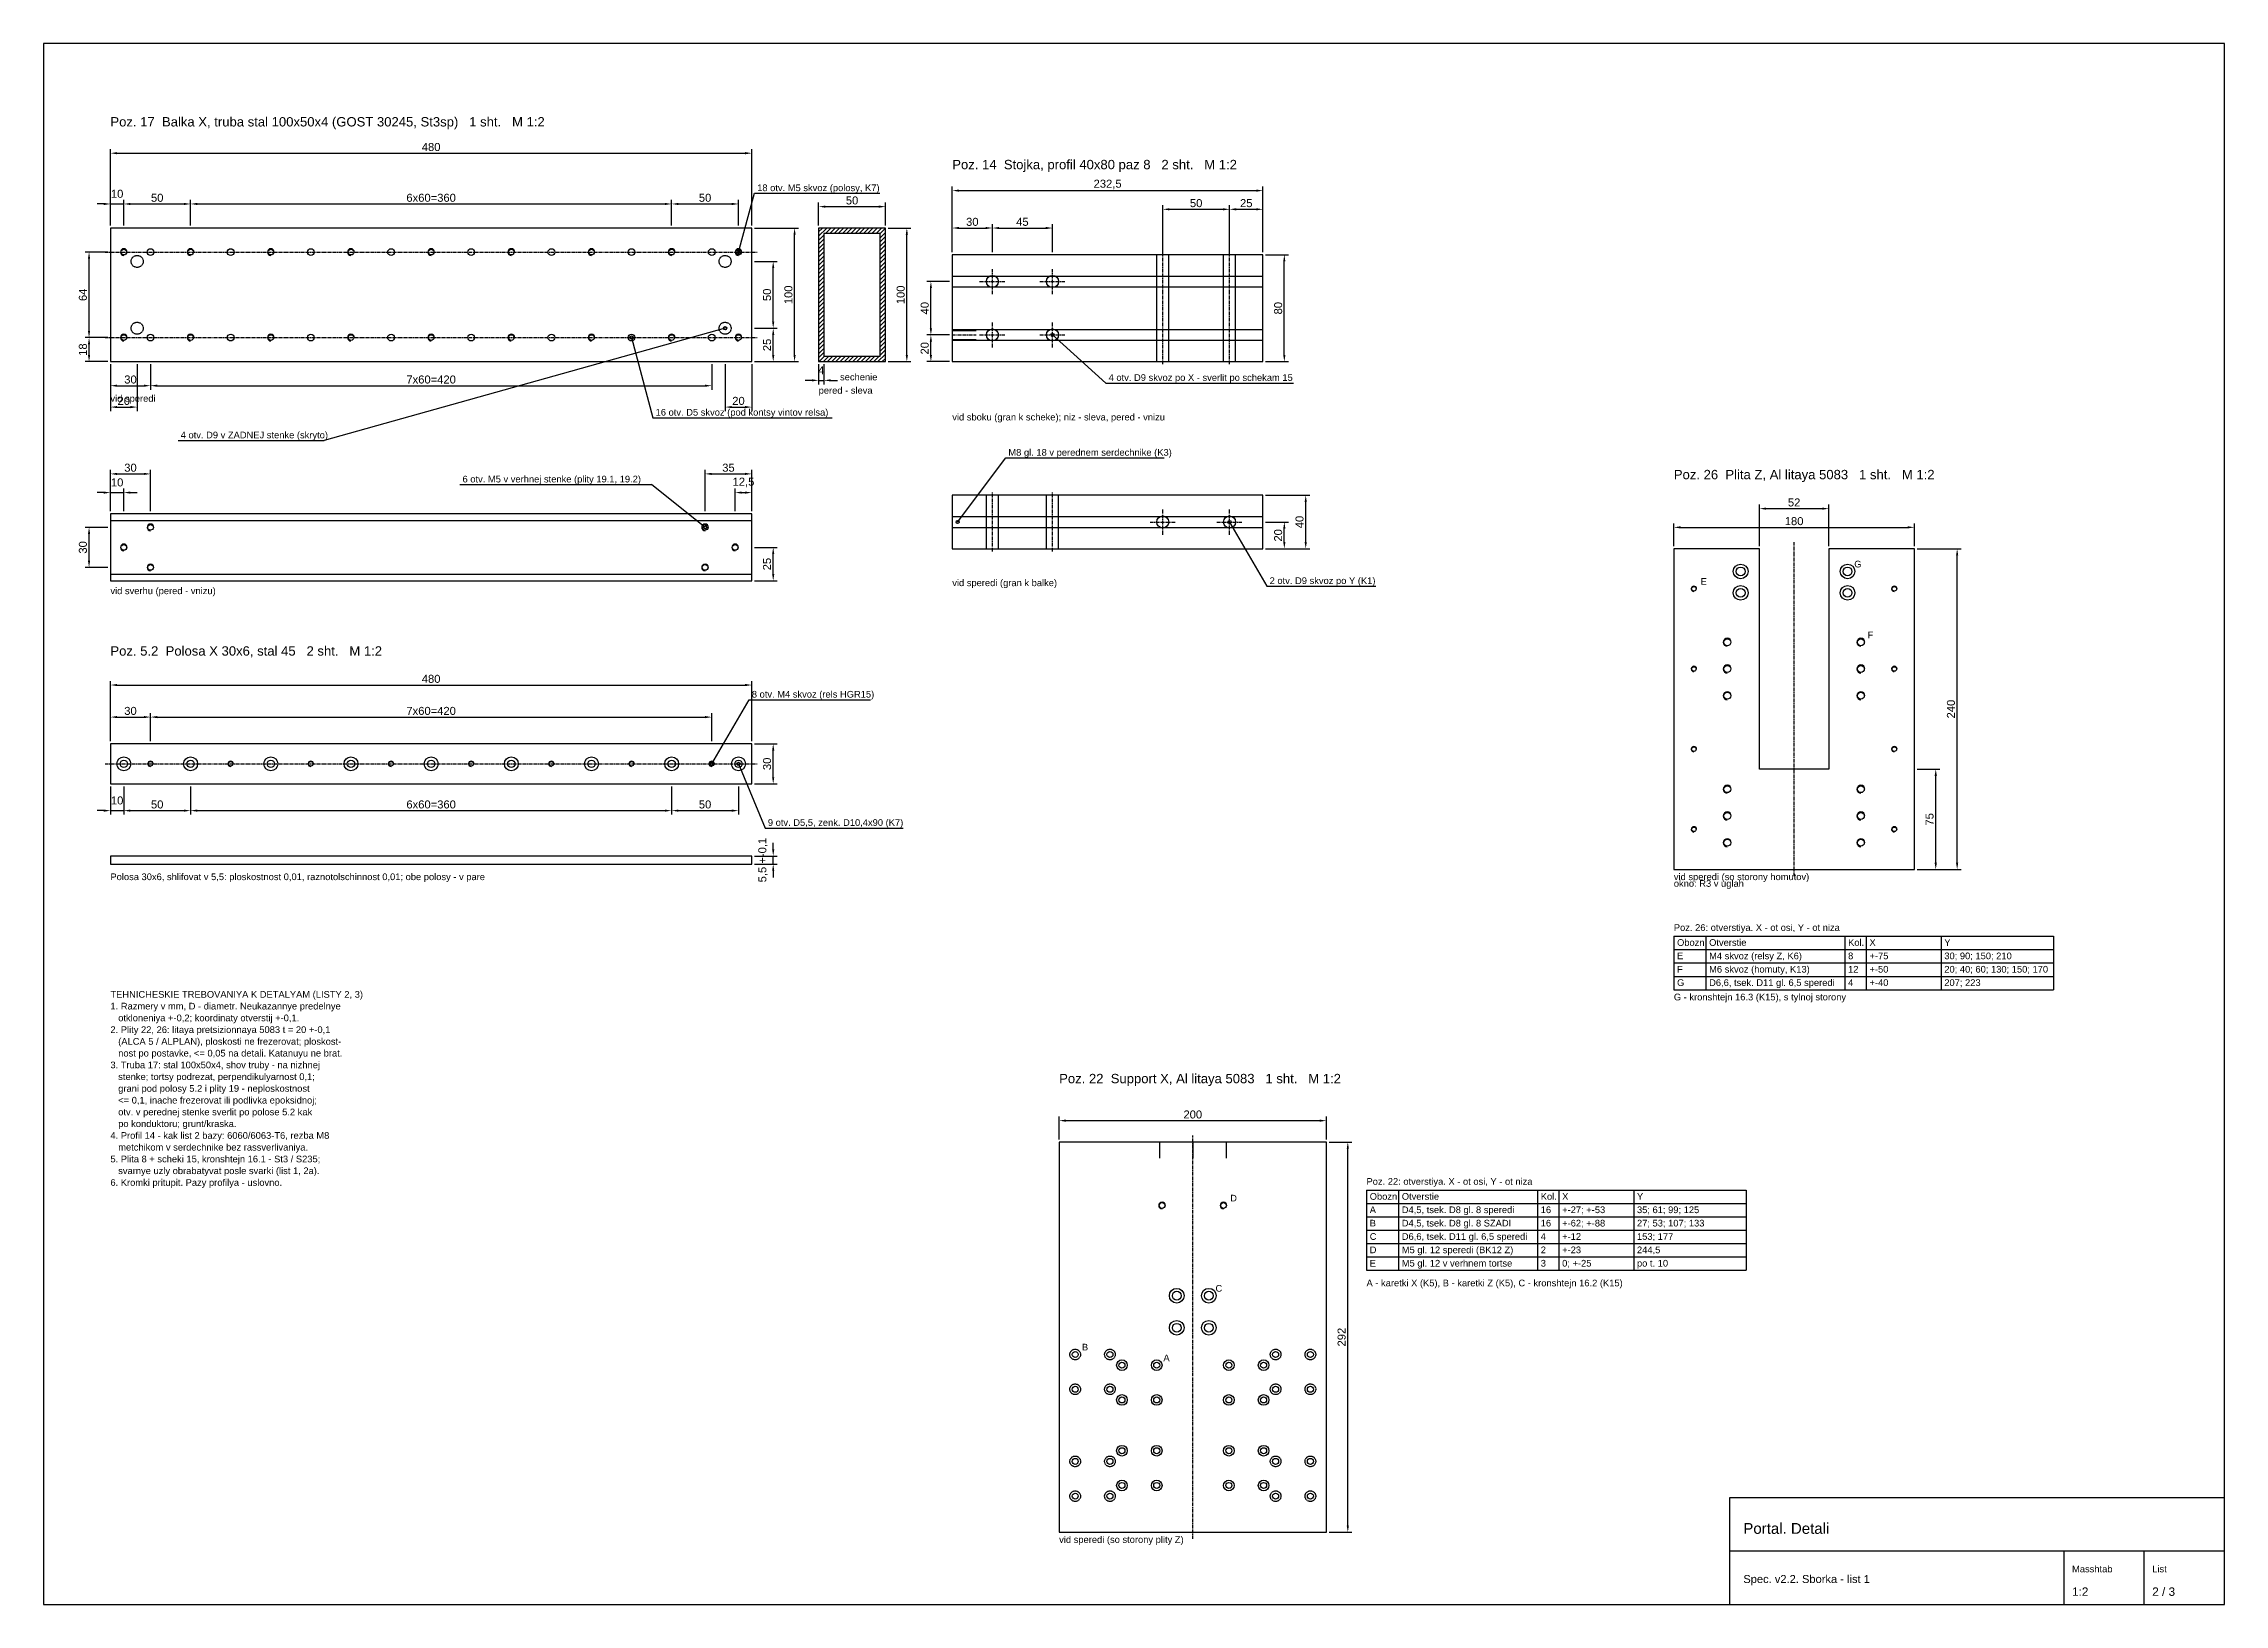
# Model space of a CAD drawing. Header units: millimetres. Extents: x 15 to 2636, y 5 to 589.
# Drawn here: x 920 to 1736, y 5 to 589 of the extents above; entities that cross this region are included whole.
import ezdxf
from ezdxf.enums import TextEntityAlignment as Align

# ---------------------------------------------------------------- set-up
doc = ezdxf.new("R2010")
doc.units = ezdxf.units.MM
doc.header["$LTSCALE"] = 0.4
doc.linetypes.add('CENTER', pattern=[5.08, 3.175, -0.635, 0.635, -0.635])
doc.linetypes.add('DASHED', pattern=[1.524, 1.27, -0.254])
for name, color, linetype in [('Nevidimye', 8, 'DASHED'), ('Osevye', 8, 'CENTER'), ('Rama', 7, 'CONTINUOUS'), ('Ramka', 7, 'CONTINUOUS'), ('Razmery', 8, 'CONTINUOUS'), ('Shtrihovka', 8, 'CONTINUOUS'), ('Tekst', 7, 'CONTINUOUS'), ('Tonkie', 8, 'CONTINUOUS')]:
    doc.layers.add(name, color=color, linetype=linetype)
doc.styles.add('CHERT', font='arial.ttf')
doc.dimstyles.new('T1', dxfattribs={"dimtxt": 3, "dimasz": 2.5, "dimexe": 1.5, "dimexo": 1, "dimgap": 0.8, "dimtad": 1, "dimtxsty": 'CHERT', "dimcen": 2.5, "dimazin": 3, "dimtfac": 1, "dimtmove": 0, "dimatfit": 3})

msp = doc.modelspace()

# ---------------------------------------------------------------- hatches: boundary and pattern name
at = {"layer": 'Shtrihovka'}
h = msp.add_hatch(dxfattribs=at)
h.set_pattern_fill('ANSI31', scale=0.35)
h.paths.add_polyline_path([(1210, 470), (1235, 470), (1235, 520), (1210, 520)])
h.paths.add_polyline_path([(1212, 472), (1233, 472), (1233, 518), (1212, 518)], flags=16)

# ---------------------------------------------------------------- linework, layer by layer
at = {"layer": 'Nevidimye'}
for p, q in [((1336.5, 470), (1336.5, 510)), ((1341, 470), (1341, 510)), ((1361.5, 470), (1361.5, 510)), ((1366, 470), (1366, 510)), ((1260, 481.7), (1269, 481.7)), ((1260, 478.3), (1269, 478.3)), ((1272.75, 400), (1272.75, 420)), ((1277.25, 400), (1277.25, 420)), ((1295.25, 400), (1295.25, 420)), ((1299.75, 400), (1299.75, 420)), ((945, 410.5), (1185, 410.5)), ((945, 390.5), (1185, 390.5)), ((1337.5, 178), (1337.5, 172)), ((1350, 178), (1350, 172)), ((1362.5, 178), (1362.5, 172))]:
    msp.add_line(p, q, dxfattribs=at)
for centre, radius in [((955, 507.5), 2.25), ((1175, 507.5), 2.25), ((955, 482.5), 2.25), ((1175, 482.5), 2.25), ((1306, 98.5), 2), ((1319, 98.5), 2), ((1381, 98.5), 2), ((1394, 98.5), 2), ((1306, 85.5), 2), ((1319, 85.5), 2), ((1381, 85.5), 2), ((1394, 85.5), 2), ((1306, 58.5), 2), ((1319, 58.5), 2), ((1381, 58.5), 2), ((1394, 58.5), 2), ((1306, 45.5), 2), ((1319, 45.5), 2), ((1381, 45.5), 2), ((1394, 45.5), 2)]:
    msp.add_circle(centre, radius, dxfattribs=at)
at = {"layer": 'Osevye'}
for p, q in [((943, 511), (1187, 511)), ((1338.75, 469), (1338.75, 511)), ((1363.75, 469), (1363.75, 511)), ((1270.25, 500), (1279.75, 500)), ((1275, 495.25), (1275, 504.75)), ((1292.75, 500), (1302.25, 500)), ((1297.5, 495.25), (1297.5, 504.75)), ((1275, 475.25), (1275, 484.75)), ((1297.5, 475.25), (1297.5, 484.75)), ((943, 479), (1187, 479)), ((1260, 480), (1269, 480)), ((1270.25, 480), (1279.75, 480)), ((1292.75, 480), (1302.25, 480)), ((1275, 399), (1275, 421)), ((1297.5, 399), (1297.5, 421)), ((1334, 410), (1343.5, 410)), ((1338.75, 405.25), (1338.75, 414.75)), ((1359, 410), (1368.5, 410)), ((1363.75, 405.25), (1363.75, 414.75)), ((1575, 277.5), (1575, 402.5)), ((943, 319.5), (1187, 319.5)), ((1350, 29.5), (1350, 180.5))]:
    msp.add_line(p, q, dxfattribs=at)
at = {"layer": 'Rama'}
for p, q in [((1185, 520), (945, 520)), ((945, 520), (945, 470)), ((1185, 470), (1185, 520)), ((1235, 520), (1210, 520)), ((1210, 520), (1210, 470)), ((1233, 518), (1212, 518)), ((1212, 518), (1212, 472)), ((1233, 472), (1233, 518)), ((1235, 470), (1235, 520)), ((1376.25, 510), (1260, 510)), ((1260, 510), (1260, 470)), ((1376.25, 470), (1376.25, 510)), ((945, 470), (1185, 470)), ((1210, 470), (1235, 470)), ((1212, 472), (1233, 472)), ((1260, 470), (1376.25, 470)), ((1376.25, 420), (1260, 420)), ((1260, 420), (1260, 400)), ((1376.25, 400), (1376.25, 420)), ((1185, 413), (945, 413)), ((945, 413), (945, 388)), ((1185, 388), (1185, 413)), ((1260, 400), (1376.25, 400)), ((1562, 400), (1530, 400)), ((1530, 400), (1530, 280)), ((1562, 317.5), (1562, 400)), ((1620, 400), (1588, 400)), ((1588, 400), (1588, 317.5)), ((1620, 280), (1620, 400)), ((945, 388), (1185, 388)), ((1185, 327), (945, 327)), ((945, 327), (945, 312)), ((1185, 312), (1185, 327)), ((945, 312), (1185, 312)), ((1588, 317.5), (1562, 317.5)), ((1185, 285), (945, 285)), ((945, 285), (945, 282)), ((945, 282), (1185, 282)), ((1185, 282), (1185, 285)), ((1530, 280), (1620, 280)), ((1400, 178), (1300, 178)), ((1300, 178), (1300, 32)), ((1400, 32), (1400, 178)), ((1300, 32), (1400, 32))]:
    msp.add_line(p, q, dxfattribs=at)
for centre, radius in [((950, 511), 1.0625), ((960, 511), 1.25), ((975, 511), 1.0625), ((990, 511), 1.25), ((1005, 511), 1.0625), ((1020, 511), 1.25), ((1035, 511), 1.0625), ((1050, 511), 1.25), ((1065, 511), 1.0625), ((1080, 511), 1.25), ((1095, 511), 1.0625), ((1110, 511), 1.25), ((1125, 511), 1.0625), ((1140, 511), 1.25), ((1155, 511), 1.0625), ((1170, 511), 1.25), ((1180, 511), 1.0625), ((1275, 500), 2.25), ((1297.5, 500), 2.25), ((1275, 480), 2.25), ((1297.5, 480), 2.25), ((950, 479), 1.0625), ((960, 479), 1.25), ((975, 479), 1.0625), ((990, 479), 1.25), ((1005, 479), 1.0625), ((1020, 479), 1.25), ((1035, 479), 1.0625), ((1050, 479), 1.25), ((1065, 479), 1.0625), ((1080, 479), 1.25), ((1095, 479), 1.0625), ((1110, 479), 1.25), ((1125, 479), 1.0625), ((1140, 479), 1.25), ((1155, 479), 1.0625), ((1170, 479), 1.25), ((1180, 479), 1.0625), ((960, 408), 1.0625), ((1167.5, 408), 1.0625), ((1338.75, 410), 2.25), ((1363.75, 410), 2.25), ((950, 400.5), 1.0625), ((1178.75, 400.5), 1.0625), ((960, 393), 1.0625), ((1167.5, 393), 1.0625), ((1555, 391.5), 2.75), ((1555, 391.5), 1.65), ((1595, 391.5), 2.75), ((1595, 391.5), 1.65), ((1537.5, 385), 0.85), ((1555, 383.5), 2.75), ((1555, 383.5), 1.65), ((1595, 383.5), 2.75), ((1595, 383.5), 1.65), ((1612.5, 385), 0.85), ((1550, 365), 1.275), ((1600, 365), 1.275), ((1537.5, 355), 0.85), ((1550, 355), 1.275), ((1600, 355), 1.275), ((1612.5, 355), 0.85), ((1550, 345), 1.275), ((1600, 345), 1.275), ((950, 319.5), 2.6), ((950, 319.5), 1.375), ((960, 319.5), 0.85), ((975, 319.5), 2.6), ((975, 319.5), 1.375), ((990, 319.5), 0.85), ((1005, 319.5), 2.6), ((1005, 319.5), 1.375), ((1020, 319.5), 0.85), ((1035, 319.5), 2.6), ((1035, 319.5), 1.375), ((1050, 319.5), 0.85), ((1065, 319.5), 2.6), ((1065, 319.5), 1.375), ((1080, 319.5), 0.85), ((1095, 319.5), 2.6), ((1095, 319.5), 1.375), ((1110, 319.5), 0.85), ((1125, 319.5), 2.6), ((1125, 319.5), 1.375), ((1140, 319.5), 0.85), ((1155, 319.5), 2.6), ((1155, 319.5), 1.375), ((1170, 319.5), 0.85), ((1180, 319.5), 2.6), ((1180, 319.5), 1.375), ((1537.5, 325), 0.85), ((1612.5, 325), 0.85), ((1550, 310), 1.275), ((1600, 310), 1.275), ((1537.5, 295), 0.85), ((1550, 300), 1.275), ((1600, 300), 1.275), ((1612.5, 295), 0.85), ((1550, 290), 1.275), ((1600, 290), 1.275), ((1338.5, 154.25), 1.0625), ((1361.5, 154.25), 1.0625), ((1344, 120.5), 2.75), ((1356, 120.5), 2.75), ((1344, 120.5), 1.65), ((1356, 120.5), 1.65), ((1344, 108.5), 2.75), ((1344, 108.5), 1.65), ((1356, 108.5), 2.75), ((1356, 108.5), 1.65), ((1306, 98.5), 1.125), ((1319, 98.5), 1.125), ((1381, 98.5), 1.125), ((1394, 98.5), 1.125), ((1323.5, 94.5), 2), ((1323.5, 94.5), 1.125), ((1336.5, 94.5), 2), ((1336.5, 94.5), 1.125), ((1363.5, 94.5), 2), ((1363.5, 94.5), 1.125), ((1376.5, 94.5), 2), ((1376.5, 94.5), 1.125), ((1306, 85.5), 1.125), ((1319, 85.5), 1.125), ((1323.5, 81.5), 2), ((1323.5, 81.5), 1.125), ((1336.5, 81.5), 2), ((1336.5, 81.5), 1.125), ((1363.5, 81.5), 2), ((1363.5, 81.5), 1.125), ((1376.5, 81.5), 2), ((1376.5, 81.5), 1.125), ((1381, 85.5), 1.125), ((1394, 85.5), 1.125), ((1306, 58.5), 1.125), ((1319, 58.5), 1.125), ((1323.5, 62.5), 2), ((1323.5, 62.5), 1.125), ((1336.5, 62.5), 2), ((1336.5, 62.5), 1.125), ((1363.5, 62.5), 2), ((1363.5, 62.5), 1.125), ((1376.5, 62.5), 2), ((1376.5, 62.5), 1.125), ((1381, 58.5), 1.125), ((1394, 58.5), 1.125), ((1323.5, 49.5), 2), ((1323.5, 49.5), 1.125), ((1336.5, 49.5), 2), ((1336.5, 49.5), 1.125), ((1363.5, 49.5), 2), ((1363.5, 49.5), 1.125), ((1376.5, 49.5), 2), ((1376.5, 49.5), 1.125), ((1306, 45.5), 1.125), ((1319, 45.5), 1.125), ((1381, 45.5), 1.125), ((1394, 45.5), 1.125)]:
    msp.add_circle(centre, radius, dxfattribs=at)
at = {"layer": 'Ramka'}
for p, q in [((1736, 589), (920, 589)), ((920, 589), (920, 5)), ((1736, 5), (1736, 589)), ((1530, 255), (1672, 255)), ((1530, 255), (1530, 235)), ((1542, 255), (1542, 235)), ((1594, 255), (1594, 235)), ((1602, 255), (1602, 235)), ((1630, 255), (1630, 235)), ((1672, 255), (1672, 235)), ((1530, 250), (1672, 250)), ((1530, 245), (1672, 245)), ((1530, 240), (1672, 240)), ((1530, 235), (1672, 235)), ((1415, 160), (1557, 160)), ((1415, 160), (1415, 130)), ((1427, 160), (1427, 130)), ((1479, 160), (1479, 130)), ((1487, 160), (1487, 130)), ((1515, 160), (1515, 130)), ((1557, 160), (1557, 130)), ((1415, 155), (1557, 155)), ((1415, 150), (1557, 150)), ((1415, 145), (1557, 145)), ((1415, 140), (1557, 140)), ((1415, 135), (1557, 135)), ((1415, 130), (1557, 130)), ((1551, 5), (1551, 45)), ((1551, 45), (1736, 45)), ((1551, 25), (1736, 25)), ((1676, 5), (1676, 25)), ((1706, 5), (1706, 25)), ((920, 5), (1736, 5))]:
    msp.add_line(p, q, dxfattribs=at)
at = {"layer": 'Tekst'}
for p, q in [((1180, 511), (1186, 533)), ((1186, 533), (1232.95, 533)), ((1175, 482.5), (1025, 440.5)), ((1140, 479), (1148, 449)), ((1297.5, 480), (1317.5, 462)), ((1317.5, 462), (1387.7, 462)), ((1148, 449), (1215.1, 449)), ((970.3, 440.5), (1025, 440.5)), ((1262, 410), (1280, 434)), ((1280, 434), (1339.35, 434)), ((1075.75, 424), (1147.5, 424)), ((1167.5, 408), (1147.5, 424)), ((1363.75, 410), (1377.75, 386)), ((1377.75, 386), (1418.5, 386)), ((1170, 319.5), (1184, 343.5)), ((1184, 343.5), (1229.4, 343.5)), ((1180, 319.5), (1190, 295.5)), ((1190, 295.5), (1241.6, 295.5))]:
    msp.add_line(p, q, dxfattribs=at)
for centre in [(1180, 511), (1175, 482.5), (1140, 479), (1297.5, 480), (1167.5, 408), (1262, 410), (1363.75, 410), (1170, 319.5), (1180, 319.5)]:
    msp.add_circle(centre, 0.6, dxfattribs=at)
at = {"layer": 'Tonkie'}
for p, q in [((1260, 502), (1376.25, 502)), ((1260, 498), (1376.25, 498)), ((1260, 482), (1376.25, 482)), ((1260, 478), (1376.25, 478)), ((1260, 412), (1376.25, 412)), ((1260, 408), (1376.25, 408))]:
    msp.add_line(p, q, dxfattribs=at)
for centre, radius in [((950, 511), 1.25), ((975, 511), 1.25), ((1005, 511), 1.25), ((1035, 511), 1.25), ((1065, 511), 1.25), ((1095, 511), 1.25), ((1125, 511), 1.25), ((1155, 511), 1.25), ((1180, 511), 1.25), ((950, 479), 1.25), ((975, 479), 1.25), ((1005, 479), 1.25), ((1035, 479), 1.25), ((1065, 479), 1.25), ((1095, 479), 1.25), ((1125, 479), 1.25), ((1155, 479), 1.25), ((1180, 479), 1.25), ((960, 408), 1.25), ((1167.5, 408), 1.25), ((950, 400.5), 1.25), ((1178.75, 400.5), 1.25), ((960, 393), 1.25), ((1167.5, 393), 1.25), ((1537.5, 385), 1), ((1612.5, 385), 1), ((1550, 365), 1.5), ((1600, 365), 1.5), ((1537.5, 355), 1), ((1550, 355), 1.5), ((1600, 355), 1.5), ((1612.5, 355), 1), ((1550, 345), 1.5), ((1600, 345), 1.5), ((960, 319.5), 1), ((990, 319.5), 1), ((1020, 319.5), 1), ((1050, 319.5), 1), ((1080, 319.5), 1), ((1110, 319.5), 1), ((1140, 319.5), 1), ((1170, 319.5), 1), ((1537.5, 325), 1), ((1612.5, 325), 1), ((1550, 310), 1.5), ((1600, 310), 1.5), ((1537.5, 295), 1), ((1550, 300), 1.5), ((1600, 300), 1.5), ((1612.5, 295), 1), ((1550, 290), 1.5), ((1600, 290), 1.5), ((1338.5, 154.25), 1.25), ((1361.5, 154.25), 1.25)]:
    msp.add_arc(centre, radius, 0, 270, dxfattribs=at)

# ---------------------------------------------------------------- texts
at = {"layer": 'Tekst', "style": 'CHERT'}
for s, height, p in [('Poz. 17  Balka X, truba stal 100x50x4 (GOST 30245, St3sp)   1 sht.   M 1:2', 3.5, (945, 558)), ('Poz. 14  Stojka, profil 40x80 paz 8   2 sht.   M 1:2', 3.5, (1260, 542)), ('18 otv. M5 skvoz (polosy, K7)', 2.5, (1187, 533.8)), ('4 otv. D9 skvoz po X - sverlit po schekam 15', 2.5, (1318.5, 462.8)), ('vid speredi', 2.5, (945, 455)), ('pered - sleva', 2.5, (1210, 458)), ('16 otv. D5 skvoz (pod kontsy vintov relsa)', 2.5, (1149, 449.8)), ('vid sboku (gran k scheke); niz - sleva, pered - vnizu', 2.5, (1260, 448)), ('4 otv. D9 v ZADNEJ stenke (skryto)', 2.5, (971.3, 441.3)), ('M8 gl. 18 v perednem serdechnike (K3)', 2.5, (1281, 434.8)), ('6 otv. M5 v verhnej stenke (plity 19.1, 19.2)', 2.5, (1076.75, 424.8)), ('Poz. 26  Plita Z, Al litaya 5083   1 sht.   M 1:2', 3.5, (1530, 426)), ('G', 2.5, (1597.5, 393)), ('vid sverhu (pered - vnizu)', 2.5, (945, 383)), ('vid speredi (gran k balke)', 2.5, (1260, 386)), ('2 otv. D9 skvoz po Y (K1)', 2.5, (1378.75, 386.8)), ('E', 2.5, (1540, 386.5)), ('F', 2.5, (1602.5, 366.5)), ('Poz. 5.2  Polosa X 30x6, stal 45   2 sht.   M 1:2', 3.5, (945, 360)), ('8 otv. M4 skvoz (rels HGR15)', 2.5, (1185, 344.3)), ('9 otv. D5,5, zenk. D10,4x90 (K7)', 2.5, (1191, 296.3)), ('Polosa 30x6, shlifovat v 5,5: ploskostnost 0,01, raznotolschinnost 0,01; obe polosy - v pare', 2.5, (945, 276)), ('vid speredi (so storony homutov)', 2.5, (1530, 276)), ('okno: R3 v uglah', 2.5, (1530, 273.5)), ('Poz. 26: otverstiya. X - ot osi, Y - ot niza', 2.5, (1530, 257)), ('Obozn.', 2.5, (1531.2, 251.4)), ('Otverstie', 2.5, (1543.2, 251.4)), ('Kol.', 2.5, (1595.2, 251.4)), ('X', 2.5, (1603.2, 251.4)), ('Y', 2.5, (1631.2, 251.4)), ('E', 2.5, (1531.2, 246.4)), ('M4 skvoz (relsy Z, K6)', 2.5, (1543.2, 246.4)), ('8', 2.5, (1595.2, 246.4)), ('+-75', 2.5, (1603.2, 246.4)), ('30; 90; 150; 210', 2.5, (1631.2, 246.4)), ('G', 2.5, (1531.2, 236.4)), ('F', 2.5, (1531.2, 241.4)), ('M6 skvoz (homuty, K13)', 2.5, (1543.2, 241.4)), ('D6,6, tsek. D11 gl. 6,5 speredi', 2.5, (1543.2, 236.4)), ('4', 2.5, (1595.2, 236.4)), ('12', 2.5, (1595.2, 241.4)), ('+-50', 2.5, (1603.2, 241.4)), ('+-40', 2.5, (1603.2, 236.4)), ('20; 40; 60; 130; 150; 170', 2.5, (1631.2, 241.4)), ('207; 223', 2.5, (1631.2, 236.4)), ('TEHNICHESKIE TREBOVANIYA K DETALYAM (LISTY 2, 3)', 2.5, (945, 232)), ('1. Razmery v mm, D - diametr. Neukazannye predelnye', 2.5, (945, 227.6)), ('G - kronshtejn 16.3 (K15), s tylnoj storony', 2.5, (1530, 231)), ('2. Plity 22, 26: litaya pretsizionnaya 5083 t = 20 +-0,1', 2.5, (945, 218.8)), ('   otkloneniya +-0,2; koordinaty otverstij +-0,1.', 2.5, (945, 223.2)), ('   (ALCA 5 / ALPLAN), ploskosti ne frezerovat; ploskost-', 2.5, (945, 214.4)), ('   nost po postavke, <= 0,05 na detali. Katanuyu ne brat.', 2.5, (945, 210)), ('3. Truba 17: stal 100x50x4, shov truby - na nizhnej', 2.5, (945, 205.6)), ('   stenke; tortsy podrezat, perpendikulyarnost 0,1;', 2.5, (945, 201.2)), ('   grani pod polosy 5.2 i plity 19 - neploskostnost', 2.5, (945, 196.8)), ('Poz. 22  Support X, Al litaya 5083   1 sht.   M 1:2', 3.5, (1300, 200)), ('   otv. v perednej stenke sverlit po polose 5.2 kak', 2.5, (945, 188)), ('   <= 0,1, inache frezerovat ili podlivka epoksidnoj;', 2.5, (945, 192.4)), ('4. Profil 14 - kak list 2 bazy: 6060/6063-T6, rezba M8', 2.5, (945, 179.2)), ('   po konduktoru; grunt/kraska.', 2.5, (945, 183.6)), ('5. Plita 8 + scheki 15, kronshtejn 16.1 - St3 / S235;', 2.5, (945, 170.4)), ('   metchikom v serdechnike bez rassverlivaniya.', 2.5, (945, 174.8)), ('6. Kromki pritupit. Pazy profilya - uslovno.', 2.5, (945, 161.6)), ('   svarnye uzly obrabatyvat posle svarki (list 1, 2a).', 2.5, (945, 166)), ('Poz. 22: otverstiya. X - ot osi, Y - ot niza', 2.5, (1415, 162)), ('D', 2.5, (1364, 155.75)), ('Obozn.', 2.5, (1416.2, 156.4)), ('Otverstie', 2.5, (1428.2, 156.4)), ('Kol.', 2.5, (1480.2, 156.4)), ('X', 2.5, (1488.2, 156.4)), ('Y', 2.5, (1516.2, 156.4)), ('A', 2.5, (1416.2, 151.4)), ('B', 2.5, (1416.2, 146.4)), ('D4,5, tsek. D8 gl. 8 speredi', 2.5, (1428.2, 151.4)), ('D4,5, tsek. D8 gl. 8 SZADI', 2.5, (1428.2, 146.4)), ('16', 2.5, (1480.2, 151.4)), ('16', 2.5, (1480.2, 146.4)), ('+-27; +-53', 2.5, (1488.2, 151.4)), ('+-62; +-88', 2.5, (1488.2, 146.4)), ('35; 61; 99; 125', 2.5, (1516.2, 151.4)), ('27; 53; 107; 133', 2.5, (1516.2, 146.4)), ('C', 2.5, (1416.2, 141.4)), ('D', 2.5, (1416.2, 136.4)), ('D6,6, tsek. D11 gl. 6,5 speredi', 2.5, (1428.2, 141.4)), ('M5 gl. 12 speredi (BK12 Z)', 2.5, (1428.2, 136.4)), ('4', 2.5, (1480.2, 141.4)), ('2', 2.5, (1480.2, 136.4)), ('+-12', 2.5, (1488.2, 141.4)), ('+-23', 2.5, (1488.2, 136.4)), ('244,5', 2.5, (1516.2, 136.4)), ('153; 177', 2.5, (1516.2, 141.4)), ('E', 2.5, (1416.2, 131.4)), ('M5 gl. 12 v verhnem tortse', 2.5, (1428.2, 131.4)), ('3', 2.5, (1480.2, 131.4)), ('0; +-25', 2.5, (1488.2, 131.4)), ('po t. 10', 2.5, (1516.2, 131.4)), ('C', 2.5, (1358.5, 122)), ('A - karetki X (K5), B - karetki Z (K5), C - kronshtejn 16.2 (K15)', 2.5, (1415, 124)), ('B', 2.5, (1308.5, 100)), ('A', 2.5, (1339, 96)), ('Portal. Detali', 4.025, (1556, 31.4)), ('vid speredi (so storony plity Z)', 2.5, (1300, 28)), ('Masshtab', 2.5, (1679, 17)), ('List', 2.5, (1709, 17)), ('Spec. v2.2. Sborka - list 1', 2.975, (1556, 13)), ('1:2', 3.15, (1679, 8.2)), ('2 / 3', 3.15, (1709, 8.2))]:
    msp.add_text(s, height=height, dxfattribs=at).set_placement(p)
msp.add_text('sechenie', height=2.5, dxfattribs=at).set_placement((1225, 463), align=Align.CENTER)

# ---------------------------------------------------------------- dimensions: what is measured, and where the dimension line sits
at = {"layer": 'Razmery'}
for base, p1, p2, text in [((945, 548), (945, 520), (1185, 520), '480'), ((945, 529), (945, 520), (950, 520), '10'), ((950, 529), (950, 520), (975, 520), '50'), ((975, 529), (975, 520), (1155, 520), '6x60=360'), ((1155, 529), (1155, 520), (1180, 520), '50'), ((1210, 528), (1210, 520), (1235, 520), '50'), ((1260, 534), (1260, 510), (1376.25, 510), '232,5'), ((1338.75, 527), (1338.75, 510), (1363.75, 510), '50'), ((1363.75, 527), (1363.75, 510), (1376.25, 510), '25'), ((1260, 520), (1260, 510), (1275, 510), '30'), ((1275, 520), (1275, 510), (1297.5, 510), '45'), ((945, 461), (945, 470), (960, 470), '30'), ((945, 453), (945, 470), (955, 470), '20'), ((960, 461), (960, 470), (1170, 470), '7x60=420'), ((1175, 453), (1175, 470), (1185, 470), '20'), ((1210, 463), (1210, 470), (1212, 470), '4'), ((945, 421), (945, 413), (950, 413), '10'), ((945, 428), (945, 413), (960, 413), '30'), ((1167.5, 428), (1167.5, 413), (1185, 413), '35'), ((1178.75, 421), (1178.75, 413), (1185, 413), '12,5'), ((1562, 415), (1562, 400), (1588, 400), '52'), ((1530, 408), (1530, 400), (1620, 400), '180'), ((945, 349), (945, 327), (1185, 327), '480'), ((945, 337), (945, 327), (960, 327), '30'), ((960, 337), (960, 327), (1170, 327), '7x60=420'), ((945, 302), (945, 312), (950, 312), '10'), ((950, 302), (950, 312), (975, 312), '50'), ((975, 302), (975, 312), (1155, 312), '6x60=360'), ((1155, 302), (1155, 312), (1180, 312), '50'), ((1300, 186), (1300, 178), (1400, 178), '200')]:
    msp.add_linear_dim(base=base, p1=p1, p2=p2, text=text, dimstyle='T1', override={"dimlfac": 2}, dxfattribs=at).render()
for base, p1, p2, text in [((1201, 470), (1185, 470), (1185, 520), '100'), ((1243, 470), (1235, 470), (1235, 520), '100'), ((937, 479), (945, 479), (945, 511), '64'), ((1193, 482.5), (1185, 482.5), (1185, 507.5), '50'), ((1384.25, 470), (1376.25, 470), (1376.25, 510), '80'), ((1252, 480), (1260, 480), (1260, 500), '40'), ((1193, 470), (1185, 470), (1185, 482.5), '25'), ((937, 470), (945, 470), (945, 479), '18'), ((1252, 470), (1260, 470), (1260, 480), '20'), ((1392.25, 400), (1376.25, 400), (1376.25, 420), '40'), ((937, 393), (945, 393), (945, 408), '30'), ((1384.25, 400), (1376.25, 400), (1376.25, 410), '20'), ((1193, 388), (1185, 388), (1185, 400.5), '25'), ((1636, 280), (1620, 280), (1620, 400), '240'), ((1193, 312), (1185, 312), (1185, 327), '30'), ((1628, 280), (1620, 280), (1620, 317.5), '75'), ((1193, 282), (1185, 282), (1185, 285), '5,5 +-0,1'), ((1408, 32), (1400, 32), (1400, 178), '292')]:
    msp.add_linear_dim(base=base, p1=p1, p2=p2, angle=90, text=text, dimstyle='T1', override={"dimlfac": 2}, dxfattribs=at).render()

doc.saveas('drawing.dxf')
